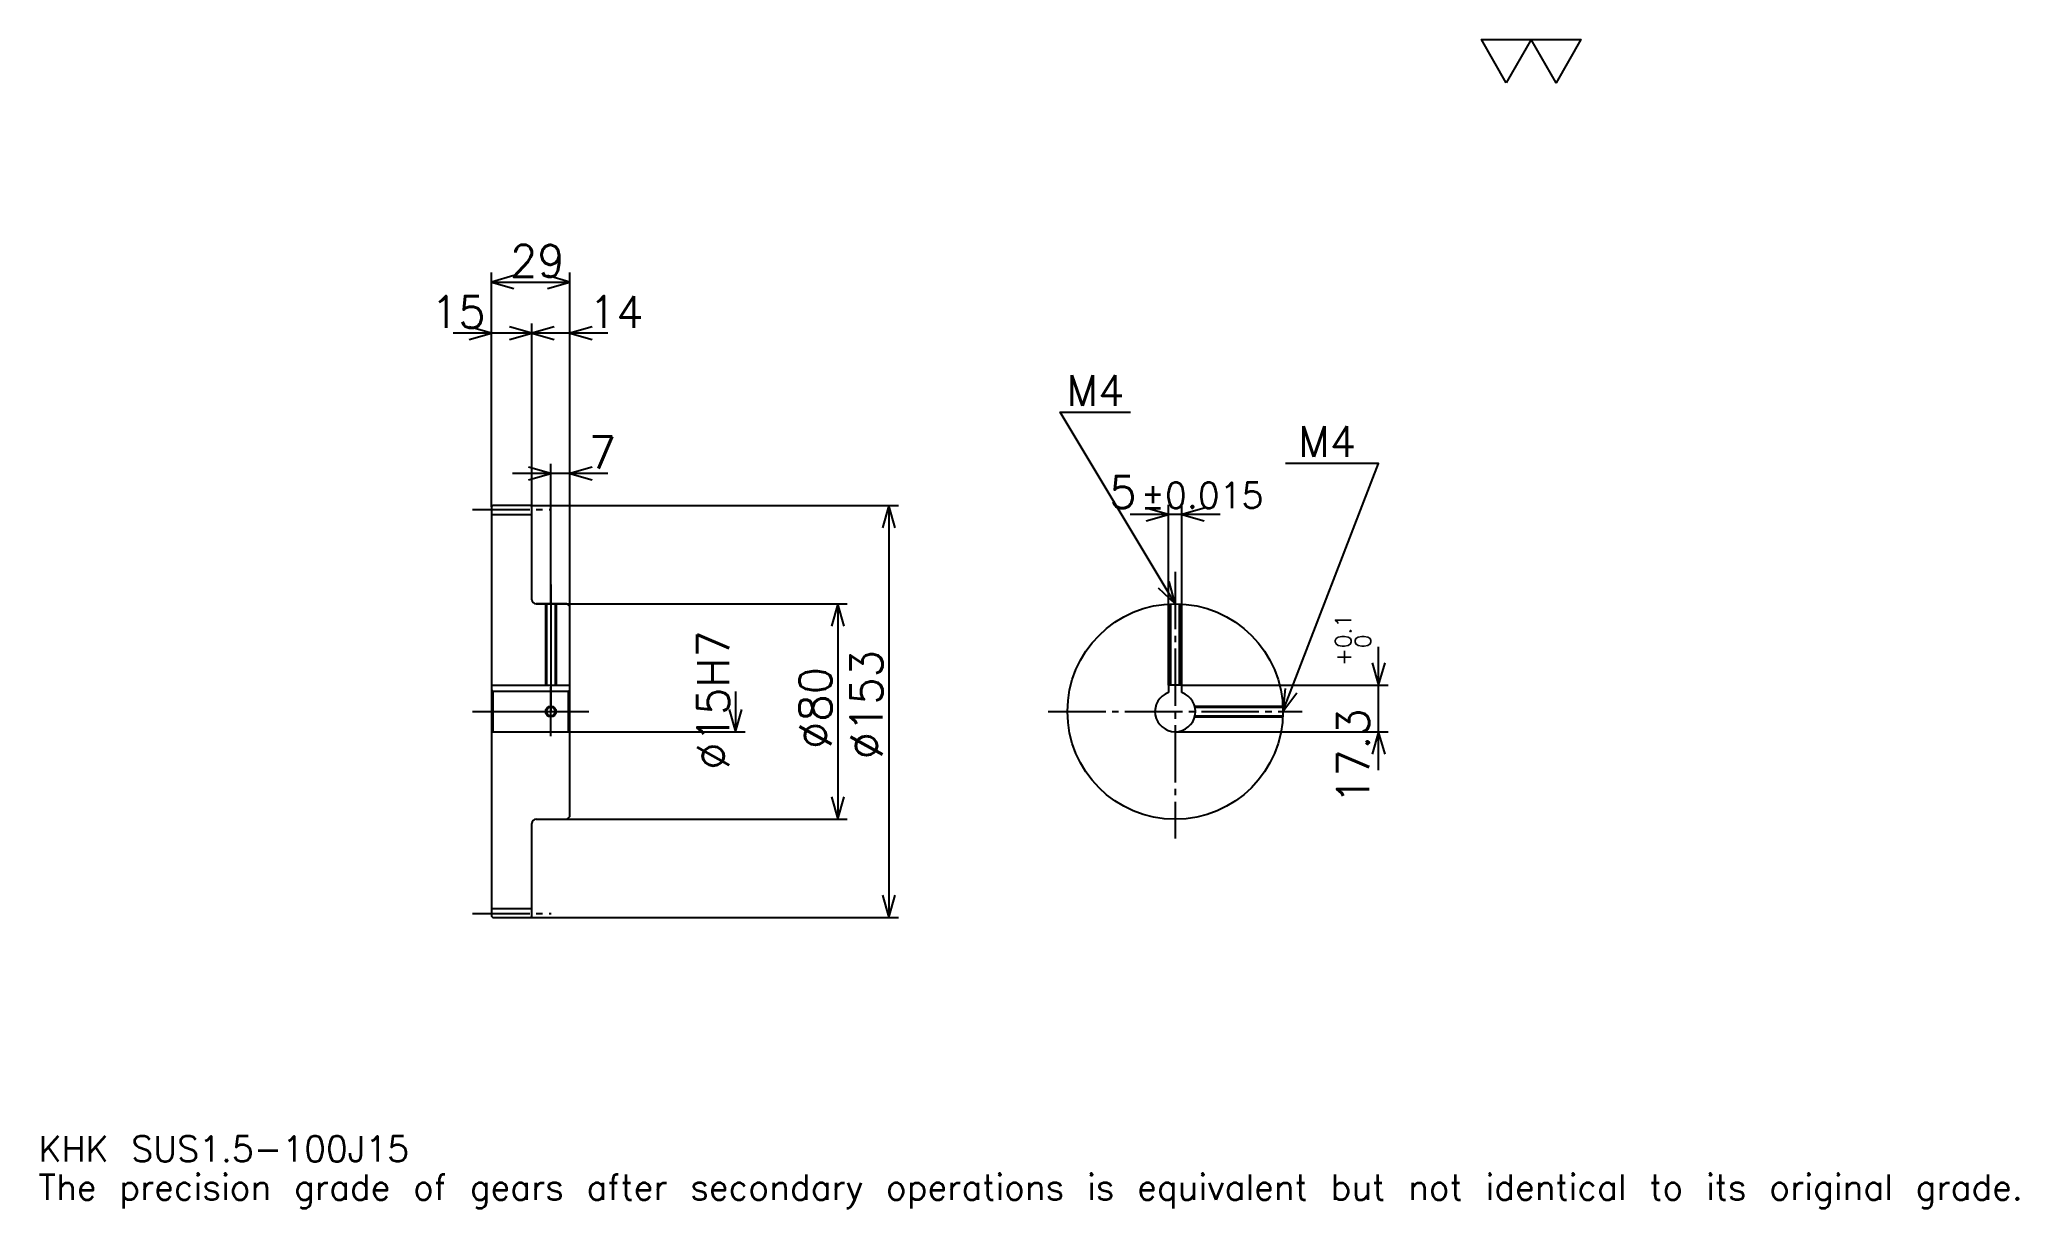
# Model space of a CAD drawing. Extents: x 24 to 759, y 9 to 443.
import ezdxf

# ---------------------------------------------------------------- set-up
doc = ezdxf.new("R2010")
doc.units = 0
doc.linetypes.add('DASHDOT', pattern=[28.434782, 21.326087, -2.369565, 2.369565, -2.369565])
doc.layers.get('0').update_dxf_attribs({"linetype": 'CONTINUOUS'})
doc.layers.add('DASHDOT', color=6, linetype='DASHDOT')
doc.styles.add('KANJI', font='TXT', dxfattribs={"bigfont": 'BIGFONT'})

msp = doc.modelspace()

# ---------------------------------------------------------------- linework, layer by layer
at = {"color": 5}
for p, q in [((191.934784, 269.619568), (191.934784, 356.108704)), ((220.934784, 269.619568), (220.934784, 356.108704)), ((191.934784, 352.554352), (220.934784, 352.554352)), ((221.152176, 333.597839), (177.717392, 333.597839)), ((235.152176, 333.597839), (192.717392, 333.597839)), ((206.934784, 269.619568), (206.934784, 337.152161)), ((235.152176, 281.467407), (199.717392, 281.467407)), ((213.934784, 269.619568), (213.934784, 285.021729)), ((191.934784, 269.119568), (191.934784, 269.619568)), ((206.434784, 269.619568), (220.934784, 269.619568)), ((206.934784, 269.119568), (206.934784, 269.619568)), ((213.934784, 233.119568), (213.934784, 269.619568)), ((213.934784, 233.119568), (213.934784, 269.619568)), ((220.934784, 269.619568), (342.967407, 269.619568)), ((220.934784, 232.119568), (220.934784, 269.619568)), ((339.413055, 269.619568), (339.413055, 116.619568)), ((462.478241, 266.293488), (429.043457, 266.293488)), ((443.260864, 202.919571), (443.260864, 269.847839)), ((448.260864, 202.919571), (448.260864, 269.847839)), ((208.434784, 233.119568), (220.934784, 233.119568)), ((220.934784, 233.119568), (324.010864, 233.119568)), ((320.456512, 233.119568), (320.456512, 153.119568)), ((521.304321, 171.402176), (521.304321, 217.136963)), ((282.543488, 200.619568), (282.543488, 185.619568)), ((448.260864, 202.919571), (524.858704, 202.919571)), ((220.934784, 185.619568), (286.097839, 185.619568)), ((445.760864, 185.619568), (524.858704, 185.619568)), ((208.434784, 153.119568), (220.934784, 153.119568)), ((220.934784, 153.119568), (324.010864, 153.119568)), ((206.434784, 116.619568), (220.934784, 116.619568)), ((220.934784, 116.619568), (342.967407, 116.619568))]:
    msp.add_line(p, q, dxfattribs=at)
at = {"color": 4}
for p, q in [((191.934784, 266.244568), (206.934784, 266.244568)), ((191.934784, 202.919571), (220.934784, 202.919571)), ((192.434784, 200.619568), (192.434784, 185.619568)), ((220.434784, 200.619568), (220.934784, 201.119568)), ((220.434784, 185.619568), (220.934784, 185.119568)), ((191.934784, 119.994568), (206.934784, 119.994568))]:
    msp.add_line(p, q, dxfattribs=at)
at = {"color": 7}
msp.add_lwpolyline([(568.695679, 426.521729), (559.454346, 442.539978), (596.419617, 442.539978), (587.178284, 426.521729), (577.937012, 442.539978), (568.695679, 426.521729)], dxfattribs=at)
at = {"color": 5}
for points in [[(200.228256, 354.92392), (191.934784, 352.554352), (200.228256, 350.184784)], [(212.641312, 350.184784), (220.934784, 352.554352), (212.641312, 354.92392)], [(183.641312, 331.228271), (191.934784, 333.597839), (183.641312, 335.967407)], [(198.641312, 331.228271), (206.934784, 333.597839), (198.641312, 335.967407)], [(215.228256, 335.967407), (206.934784, 333.597839), (215.228256, 331.228271)], [(229.228271, 335.967407), (220.934784, 333.597839), (229.228271, 331.228271)], [(445.760864, 233.119568), (403.108704, 304.206543), (429.17392, 304.206543)], [(205.641312, 279.097839), (213.934784, 281.467407), (205.641312, 283.836975)], [(229.228271, 283.836975), (220.934784, 281.467407), (229.228271, 279.097839)], [(485.760864, 193.119568), (521.304321, 285.25), (486.708679, 285.25)], [(341.782623, 261.32608), (339.413055, 269.619568), (337.043488, 261.32608)], [(434.967407, 263.92392), (443.260864, 266.293488), (434.967407, 268.663055)], [(456.554352, 268.663055), (448.260864, 266.293488), (456.554352, 263.92392)], [(439.462036, 239.012039), (445.760864, 233.119568), (443.525787, 241.450302)], [(322.82608, 224.826096), (320.456512, 233.119568), (318.086945, 224.826096)], [(518.934814, 211.213043), (521.304321, 202.919571), (523.67395, 211.213043)], [(486.535248, 201.710083), (485.760864, 193.119568), (490.956757, 200.004288)], [(280.17392, 193.91304), (282.543488, 185.619568), (284.913055, 193.91304)], [(523.67395, 177.326096), (521.304321, 185.619568), (518.934814, 177.326096)], [(318.086945, 161.41304), (320.456512, 153.119568), (322.82608, 161.41304)], [(337.043488, 124.913048), (339.413055, 116.619568), (341.782623, 124.913048)]]:
    msp.add_lwpolyline(points, dxfattribs=at)
at = {"color": 4}
for points in [[(206.934784, 234.619568), (206.934784, 269.119568), (206.434784, 269.619568), (192.434784, 269.619568), (191.934784, 269.119568), (191.934784, 185.119568)], [(208.434784, 153.119568), (219.934784, 153.119568), (220.934784, 154.119568), (220.934784, 232.119568), (219.934784, 233.119568), (208.434784, 233.119568)], [(211.934784, 233.119568), (211.934784, 202.919571)], [(212.314789, 233.119568), (212.314789, 202.919571)], [(215.554779, 233.119568), (215.554779, 202.919571)], [(215.934784, 233.119568), (215.934784, 202.919571)], [(443.760864, 202.919571), (443.760864, 233.069534)], [(444.140869, 202.919571), (444.140869, 233.086746)], [(447.380859, 202.919571), (447.380859, 233.086746)], [(447.760864, 202.919571), (447.760864, 233.069534)], [(191.934784, 185.119568), (192.434784, 185.619568), (220.434784, 185.619568), (220.434784, 200.619568), (192.434784, 200.619568), (191.934784, 201.119568)], [(448.260864, 200.190643), (448.260864, 202.919571), (443.260864, 202.919571), (443.260864, 200.190643)], [(452.989288, 195.119568), (485.710846, 195.119568)], [(452.989288, 191.119568), (485.710846, 191.119568)], [(453.083801, 194.739563), (485.728058, 194.739563)], [(453.083801, 191.499573), (485.728058, 191.499573)], [(191.934784, 185.119568), (191.934784, 117.119568), (192.434784, 116.619568), (206.434784, 116.619568), (206.934784, 117.119568), (206.934784, 151.619568)]]:
    msp.add_lwpolyline(points, dxfattribs=at)
for centre, radius in [((445.760864, 193.119568), 40), ((213.934784, 193.119568), 1.62)]:
    msp.add_circle(centre, radius, dxfattribs=at)
at = {"color": 7}
msp.add_circle((213.934784, 193.119568), 2, dxfattribs=at)
at = {"color": 4}
for centre, radius, start, end in [((208.434784, 234.619568), 1.5, 180, 270), ((445.760864, 193.119568), 7.5, 109.471220943, 70.528779057), ((208.434784, 151.619568), 1.5, 90, 180)]:
    msp.add_arc(centre, radius, start, end, dxfattribs=at)
at = {"layer": 'DASHDOT', "color": 7}
for p, q in [((184.826096, 268.119568), (214.043488, 268.119568)), ((445.760864, 244.967392), (445.760864, 146.010864)), ((213.934784, 233.119568), (213.934784, 193.119568)), ((184.826096, 193.119568), (228.043488, 193.119568)), ((398.652161, 193.119568), (492.869568, 193.119568)), ((184.826096, 118.119568), (214.043488, 118.119568))]:
    msp.add_line(p, q, dxfattribs=at)
for points in [[(213.934784, 240.228271), (213.934784, 195.810867)], [(213.934784, 184.010864), (213.934784, 202.228271)], [(204.82608, 193.119568), (223.043488, 193.119568)]]:
    msp.add_lwpolyline(points, dxfattribs=at)

# ---------------------------------------------------------------- texts
at = {"color": 7, "style": 'KANJI'}
for s, height, p in [('29', 11.847826, (198.733704, 354.450012)), ('15', 11.847826, (169.42392, 335.493469)), ('14', 11.847826, (228.043488, 335.493469)), ('M4', 11.373913, (405.478271, 306.57608)), ('7', 11.847826, (228.043488, 283.363037)), ('M4', 11.373913, (491.447815, 287.619568)), ('5', 11.847826, (421.304626, 268.663055)), ('%%p0.015', 9.478261, (433.032501, 268.663055)), ('KHK SUS1.5-100J15', 9.478261, (23.695652, 26.065218)), ('The precision grade of gears after secondary operations is equivalent but not identical to its original grade.', 9.478261, (23.695652, 11.847826))]:
    msp.add_text(s, height=height, dxfattribs=at).set_placement(p)
for s, height, p in [('%%c15H7', 11.847826, (280.17392, 171.497284)), ('0.1', 5.923913, (511.115234, 216.674042)), ('0', 5.923913, (518.460876, 216.674042)), ('%%c153', 11.847826, (337.043488, 175.347839)), ('+', 5.923913, (511.115234, 210.039246)), ('%%c80', 11.847826, (318.086945, 179.198364)), ('17.3', 11.847826, (517.75, 158.757172))]:
    msp.add_text(s, height=height, rotation=90, dxfattribs=at).set_placement(p)

doc.saveas('drawing.dxf')
